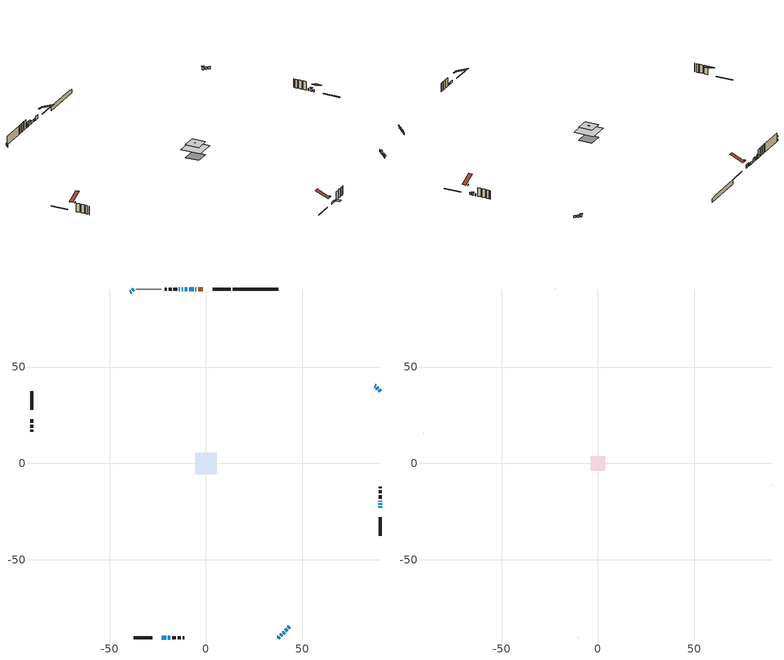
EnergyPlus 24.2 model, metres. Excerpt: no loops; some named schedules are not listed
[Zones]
conditioned space
 floor outside (Floor1 construction): -0.48,-0.48 -0.48,0.48 0.48,0.48 0.48,-0.48 z0.21
 floor outside (Floor2 construction): -0.61,-0.61 -0.61,0.61 0.61,0.61 0.61,-0.61 z0.21
 floor adiabatic (AdiabaticFloorConstruction): -5.55,-5.55 -5.55,5.55 5.55,5.55 5.55,-5.55 z2.65
 floor foundation (Slab1 construction): -3.83,-3.83 -3.83,3.83 3.83,3.83 3.83,-3.83 z-2.23
 wall outside (RimJoist1 construction): 12.86,90.44 3.37,90.44 / -37.46,-90.44 -27.98,-90.44 / -90.44,37.46 -90.44,27.98 / 90.44,-37.46 90.44,-27.98 z0.21:0.51
 wall outside (AdiabaticWallConstruction 1): -1.65,90.44 -4.05,90.44 z0.21:2.24
 wall outside (AdiabaticWallConstruction): 37.46,-90.44 38,-89.9 / -4.97,90.44 -5.47,90.44 / 90.44,-22.95 90.44,-22.19 / 38.65,-89.24 39.3,-88.59 / -37.46,90.44 -38.11,89.79 / -6.4,90.44 -8.68,90.44 / 90.44,37.46 89.79,38.11 / 89.13,38.76 88.59,39.3 / -22.95,-90.44 -20.67,-90.44 / 39.96,-87.94 40.5,-87.4 / 41.15,-86.74 42.02,-85.88 / 90.44,-19.73 90.44,-19.25 / 42.67,-85.22 43.25,-84.65 z0.21:1.43; 90.44,-21.26 90.44,-20.65 / -38.76,89.13 -39.2,88.7 / 87.94,39.96 87.5,40.39 z0.21:1.74; -19.74,-90.44 -18.47,-90.44 z0.21:0.67; -9.61,90.44 -11.14,90.44 z0.21:2.04; -12.06,90.44 -12.58,90.44 z0.21:0.72; -13.5,90.44 -14.01,90.44 z0.21:2.24
 wall outside (Wall1 construction): -14.94,90.44 -16.87,90.44 / -17.54,-90.44 -15.61,-90.44 / -90.44,22.95 -90.44,21.02 / 90.44,-18.32 90.44,-16.39 z0.21:5.09
 wall outside (Wall2 construction): -17.8,90.44 -19.39,90.44 / -14.68,-90.44 -13.09,-90.44 / -90.44,20.09 -90.44,18.5 / 90.44,-15.46 90.44,-13.87 z0.21:5.09
 wall outside (Wall3 construction): -20.32,90.44 -21.31,90.44 / -12.16,-90.44 -11.17,-90.44 / -90.44,17.57 -90.44,16.58 / 90.44,-12.94 90.44,-11.95 z0.21:5.09
 wall foundation (FoundationWall1 construction): 13.79,90.44,-2.23 13.79,90.44,0.21 35.09,90.44,0.21 35.09,90.44,-0.28 37.46,90.44,-0.28 37.46,90.44,-2.23
 wall adiabatic (Wall6 construction): -23.19,90.44 -36.53,90.44 z0.21:5.09
 window (WindowConstruction): 37.46,-90.44 38,-89.9 z0.21:1.43
 window (WindowConstruction 17): -4.97,90.44 -5.47,90.44 z0.21:1.43
 window (WindowConstruction 6): 90.44,-22.95 90.44,-22.19 z0.21:1.43
 window (WindowConstruction 7): 38.66,-89.24 39.3,-88.59 z0.21:1.43
 window (WindowConstruction 8): -37.46,90.44 -38.11,89.79 z0.21:1.43
 window (WindowConstruction 9): -6.4,90.44 -8.68,90.44 z0.21:1.43
 window (WindowConstruction 10): 90.44,37.46 89.79,38.11 z0.21:1.43
 window (WindowConstruction 11): 89.13,38.76 88.59,39.3 z0.21:1.43
 window (WindowConstruction 12): -22.95,-90.44 -20.67,-90.44 z0.21:1.43
 window (WindowConstruction 13): 39.96,-87.94 40.5,-87.4 z0.21:1.43
 window (WindowConstruction 14): 90.44,-21.26 90.44,-20.65 z0.21:1.73
 window (WindowConstruction 1): 41.15,-86.74 42.02,-85.88 z0.21:1.43
 window (WindowConstruction 18): 90.44,-19.72 90.44,-19.25 z0.21:1.43
 window (WindowConstruction 19): -19.74,-90.44 -18.47,-90.44 z0.21:0.67
 window (WindowConstruction 2): -38.76,89.13 -39.19,88.7 z0.21:1.73
 window (WindowConstruction 3): 87.94,39.96 87.51,40.39 z0.21:1.73
 window (WindowConstruction 4): -9.61,90.44 -11.13,90.44 z0.21:2.04
 window (WindowConstruction 5): -12.06,90.44 -12.57,90.44 z0.21:0.72
 window (WindowConstruction 15): 42.67,-85.22 43.25,-84.65 z0.21:1.43
 window (WindowConstruction 16): -13.5,90.44 -14.01,90.44 z0.21:2.24
 door (Door): -1.65,90.44 -4.05,90.44 z0.21:2.24
 ceiling adiabatic (AdiabaticFloorConstruction): 5.55,-5.55 5.55,5.55 -5.55,5.55 -5.55,-5.55 z2.65
attic - vented
 floor to conditioned space (Floor3 construction Reversed): -3.82,-3.82 -3.82,3.82 3.82,3.82 3.82,-3.82 z5.09
 floor to conditioned space (Floor4 construction Reversed): -0.43,-0.43 -0.43,0.43 0.43,0.43 0.43,-0.43 z5.09
 floor to conditioned space (Floor5 construction Reversed): -0.61,-0.61 -0.61,0.61 0.61,0.61 0.61,-0.61 z5.09
 wall outside (Wall4 construction): -22.24,90.44 -22.26,90.44 / -10.24,-90.44 -10.22,-90.44 / -90.44,15.65 -90.44,15.63 / 90.44,-11.02 90.44,-10.99 z0.21:5.09
 roof outside (Roof1 construction): 0.43,90.44,5.09 0.43,83,8.19 2.44,83,8.19 2.44,90.44,5.09; -25.03,-90.44,5.09 -25.03,-83,8.19 -27.05,-83,8.19 -27.05,-90.44,5.09; -90.44,25.03,5.09 -83,25.03,8.19 -83,27.05,8.19 -90.44,27.05,5.09; 90.44,-25.03,5.09 83,-25.03,8.19 83,-27.05,8.19 90.44,-27.05,5.09
 roof outside (Roof2 construction): -0.72,90.44,5.09 -0.72,89.6,5.37 -0.5,89.6,5.37 -0.5,90.44,5.09; -23.88,-90.44,5.09 -23.88,-89.6,5.37 -24.1,-89.6,5.37 -24.1,-90.44,5.09; -90.44,23.88,5.09 -89.6,23.88,5.37 -89.6,24.1,5.37 -90.44,24.1,5.09; 90.44,-23.88,5.09 89.6,-23.88,5.37 89.6,-24.1,5.37 90.44,-24.1,5.09
shading: 38.21,-89.69 37.25,-90.65 37.68,-91.08 38.64,-90.12 z1.73; 39.51,-88.38 38.44,-89.45 38.88,-89.88 39.94,-88.81 z1.73; 90.44,-20.35 90.44,-21.56 91.05,-21.56 91.05,-20.35 z2.03; 42.23,-85.67 40.94,-86.95 41.37,-87.38 42.66,-86.1 z1.73; -18.17,-90.44 -20.04,-90.44 -20.04,-93.49 -18.17,-93.49 z0.97; -39.41,88.49 -38.55,89.34 -38.98,89.77 -39.84,88.92 z2.03; 87.29,40.6 88.15,39.75 88.58,40.18 87.73,41.03 z2.03; -11.43,90.44 -9.31,90.44 -9.31,91.05 -11.43,91.05 z2.34; -12.87,90.44 -11.77,90.44 -11.77,91.05 -12.87,91.05 z1.02; -14.31,90.44 -13.2,90.44 -13.2,91.65 -14.31,91.65 z2.54
[Building]
Building 1: Terrain=Suburbs
[Site:Location]
Edmonton Intl AP_AB: Latitude {deg}=53.31; Longitude {deg}=-113.58; Time Zone {hr}=-7; Elevation {m}=723; Keep Site Location Information=Yes
[Site:GroundTemperature:Shallow]
-1.56185, -3.61833, -3.78302, -2.80711, 1.11059, 5.01004, 8.39065, 10.5322, 10.7141, 8.97234, 5.67794, 1.89811
[Site:WaterMainsTemperature]
Calculation Method=Schedule; Temperature Schedule=mains temperature schedule
[Material] Roughness=Rough; Thermal Absorptance=0.9
Name | Thickness {m} | Conductivity {W/m-K} | Density {kg/m3} | Specific Heat {J/kg-K} | Solar Absorptance | Visible Absorptance
asphalt or fiberglass shingles | 0.00635 | 0.162714 | 1121.4 | 1465.45 | 0.4 | 0.4
ceiling loosefill ins | 0.0846667 | 0.0480833 | 16.02 | 1046.75 | 0.7 | 0.7
ceiling stud and cavity | 0.1397 | 0.0783191 | 65.682 | 1177.47 | 0.7 | 0.7
ceiling stud and cavity 1 | 0.1397 | 0.0853088 | 65.682 | 1177.47 | 0.7 | 0.7
ceiling stud and cavity 2 | 0.1397 | 0.0819599 | 65.682 | 1177.47 | 0.7 | 0.7
concrete 4.0 in. | 0.1016 | 1.803125 | 2242.8 | 837.4 | 0.7 | 0.7
concrete 8.0 in. | 0.2032 | 1.803125 | 2242.8 | 837.4 | 0.7 | 0.7
door material | 0.04445 | 0.053851 | 512.64 | 1214.23 | 0.7 | 0.7
exterior vertical ins | 0.0448461 | 0.029427 | 32.04 | 1214.23 | 0.7 | 0.7
floor covering | 0.0127 | 0.0433444 | 54.468 | 1339.84 | 0.6 | 0.6
floor rigid ins; wall rigid ins | 0.051816 | 0.029427 | 32.04 | 1214.23 | 0.7 | 0.7
floor rigid ins 1; wall rigid ins 2 | 0.512978 | 0.029427 | 32.04 | 1214.23 | 0.7 | 0.7
floor stud and cavity | 0.1397 | 0.105055 | 92.3553 | 1139.71 | 0.7 | 0.7
floor stud and cavity 1 | 0.1397 | 0.104227 | 92.3553 | 1139.71 | 0.7 | 0.7
floor stud and cavity 2 | 0.1397 | 1.75129 | 37.0049 | 1207.88 | 0.7 | 0.7
furniture material conditioned space 1 | 0.1524 | 0.115458 | 640.8 | 1214.23 | 0.6 | 0.6
gypsum board | 0.0127 | 0.160291 | 801 | 837.4 | 0.6 | 0.6
gypsum board 1 | 0.0127 | 0.160291 | 801 | 837.4 | 0.7 | 0.7
osb sheathing 0.5 in. | 0.0127 | 0.115458 | 512.64 | 1214.23 | 0.7 | 0.7
osb sheathing 0.75 in. | 0.01905 | 0.115458 | 512.64 | 1214.23 | 0.7 | 0.7
osb sheathing 2.0 in. | 0.0508 | 0.115458 | 512.64 | 1214.23 | 0.7 | 0.7
rim joist stud and cavity | 0.0508 | 0.0293914 | 125.044 | 1163.47 | 0.6 | 0.6
wall rigid ins 1 | 0.051816 | 0.029427 | 32.04 | 1214.23 | 0.4 | 0.4
wall stud and cavity | 0.1397 | 0.254295 | 139.0536 | 1170.24 | 0.7 | 0.7
wall stud and cavity 1 | 0.1397 | 0.299398 | 139.0536 | 1170.24 | 0.7 | 0.7
wall stud and cavity 2 | 0.1397 | 0.199346 | 139.0536 | 1170.24 | 0.7 | 0.7
wall stud and cavity 3 | 0.0889 | 6.1454 | 50.32683 | 1063.81 | 0.6 | 0.6
wall stud and cavity 4 | 0.1397 | 0.221901 | 139.0536 | 1170.24 | 0.7 | 0.7
wall stud and cavity 5 | 0.0889 | 0.380278 | 52.3479 | 1209.89 | 0.7 | 0.7
wall stud and cavity 6 | 0.0889 | 0.391764 | 83.0341 | 1211.67 | 0.7 | 0.7
wood siding | 0.0254 | 0.102417 | 544.68 | 1172.36 | 0.4 | 0.4
wood siding 1 | 0.00254 | 0.102417 | 544.68 | 1172.36 | 0.4 | 0.4
wood siding 2; wood siding 3; wood siding 4 | 0.0254 | 0.102417 | 544.68 | 1172.36 | 0.7 | 0.7
[WindowMaterial:SimpleGlazingSystem]
Name | U-Factor {W/m2-K} | Solar Heat Gain Coefficient
WindowMaterial | 2.27461 | 0.52
WindowMaterial 1 | 2.061114 | 0.62
WindowMaterial 10 | 2.56816 | 0.47
WindowMaterial 11 | 2.345014 | 0.54
WindowMaterial 12 | 2.52898 | 0.42
WindowMaterial 13 | 2.46255 | 0.45
WindowMaterial 2 | 2.32003 | 0.51
WindowMaterial 3 | 1.98616 | 0.65
WindowMaterial 4 | 2.39101 | 0.51
WindowMaterial 5 | 2.17638 | 0.59
WindowMaterial 6 | 2.22634 | 0.54
WindowMaterial 7 | 2.302429 | 0.51
WindowMaterial 8 | 1.68977 | 0.58
WindowMaterial 9 | 2.1707 | 0.59
[Construction]
AdiabaticFloorConstruction: floor stud and cavity 2, floor rigid ins 1, osb sheathing 0.75 in., floor covering
AdiabaticWallConstruction: wood siding 3, wall rigid ins 2, wall stud and cavity 5, gypsum board
AdiabaticWallConstruction 1: wood siding 4, wall rigid ins 2, wall stud and cavity 5, gypsum board
Door: door material
Floor1 construction: floor stud and cavity, floor rigid ins, osb sheathing 0.75 in., floor covering
Floor2 construction: floor stud and cavity 1, floor rigid ins, osb sheathing 0.75 in., floor covering
Floor3 construction Reversed: gypsum board, ceiling stud and cavity, ceiling loosefill ins
Floor4 construction Reversed: gypsum board, ceiling stud and cavity 1, ceiling loosefill ins
Floor5 construction Reversed: gypsum board, ceiling stud and cavity 2, ceiling loosefill ins
FoundationWall1 construction: concrete 8.0 in., gypsum board 1
furniture construction conditioned space 1: furniture material conditioned space 1
PartitionWallConstruction: gypsum board, wall stud and cavity 6, gypsum board
RimJoist1 construction: wood siding 2, osb sheathing 2.0 in., rim joist stud and cavity
Roof1 construction; Roof2 construction: asphalt or fiberglass shingles
Slab1 construction: concrete 4.0 in.
Wall1 construction: wood siding, wall rigid ins, osb sheathing 0.5 in., wall stud and cavity, gypsum board
Wall2 construction: wood siding, wall rigid ins, osb sheathing 0.5 in., wall stud and cavity 1, gypsum board
Wall3 construction: wood siding, wall rigid ins, osb sheathing 0.5 in., wall stud and cavity 2, gypsum board
Wall4 construction: wood siding 1, wall stud and cavity 3
Wall6 construction: wall rigid ins 1, osb sheathing 0.5 in., wall stud and cavity 4, gypsum board
WindowConstruction: WindowMaterial
WindowConstruction 1: WindowMaterial 1
WindowConstruction 10; WindowConstruction 8: WindowMaterial 7
WindowConstruction 11; WindowConstruction 13; WindowConstruction 2; WindowConstruction 3: WindowMaterial 2
WindowConstruction 12: WindowMaterial 8
WindowConstruction 14; WindowConstruction 6: WindowMaterial 5
WindowConstruction 15: WindowMaterial 9
WindowConstruction 16: WindowMaterial 10
WindowConstruction 17: WindowMaterial 11
WindowConstruction 18: WindowMaterial 12
WindowConstruction 19: WindowMaterial 13
WindowConstruction 4; WindowConstruction 9: WindowMaterial 3
WindowConstruction 5: WindowMaterial 4
WindowConstruction 7: WindowMaterial 6
[Zone] Multiplier=1; Part of Total Floor Area=Yes
Name | Volume {m3}
attic - vented | 27.6547
conditioned space | 483.8
[Space]
Name | Zone | Volume {m3}
attic - vented 1 | attic - vented | 27.6547
conditioned space 1 | conditioned space | 483.8
[ZoneInfiltration:EffectiveLeakageArea]
infil attic - vented 1: Zone or Space=attic - vented 1; Schedule=Always On Discrete; Effective Air Leakage Area {cm2}=2110.26; Stack Coefficient=0.000554627; Wind Coefficient=1.59118e-05
[ZoneMixing]
whole house fan mix: Zone or Space=attic - vented; Schedule=Always On Continuous; Design Flow Rate Calculation Method=Flow/Zone; Design Flow Rate {m3/s}=0; Source Zone or Space=conditioned space
[SurfaceProperty:ExposedFoundationPerimeter]
Slab1: Exposed Perimeter Calculation Method=TotalExposedPerimeter; Total Exposed Perimeter {m}=23.674
[InternalMass] Zone or ZoneList=conditioned space; Space or SpaceList=conditioned space 1
Name | Construction | Surface Area {m2}
furniture mass conditioned space 1 | furniture construction conditioned space 1 | 73.58
partition wall mass | PartitionWallConstruction | 183.95
[Lights]
interior lighting: Zone or ZoneList or Space or SpaceList=conditioned space 1; Schedule=interior lighting schedule; Design Level Calculation Method=LightingLevel; Lighting Level {W}=343.2; Return Air Fraction=0; Fraction Radiant=0.6; Fraction Visible=0.2; Fraction Replaceable=1
[People]
occupants: Zone or ZoneList or Space or SpaceList=conditioned space 1; Number of People Schedule=occupants schedule; Number of People Calculation Method=People; Number of People=3; Fraction Radiant=0.314171; Sensible Heat Fraction=0.56303; Activity Level Schedule=occupants activity schedule; Carbon Dioxide Generation Rate {m3/s-W}=0; Enable ASHRAE 55 Comfort Warnings=No; Mean Radiant Temperature Calculation Type=EnclosureAveraged
[ElectricEquipment] Zone or ZoneList or Space or SpaceList=conditioned space 1; Design Level Calculation Method=EquipmentLevel
Name | Schedule | Design Level {W} | Fraction Latent | Fraction Radiant | Fraction Lost
clothes dryer | clothes dryer schedule | 140.772 | 0.015 | 0.081 | 0.85
clothes washer | clothes washer schedule | 32.1985 | 0.03 | 0.162 | 0.7
cooking range | cooking range schedule | 208.969 | 0.08 | 0.432 | 0.2
dishwasher | dishwasher schedule | 66.8632 | 0.3 | 0.18 | 0.4
fridge | fridge schedule | 72.9452 | 0 | 0.6 | 0
mech vent bath fan 0 | mech vent bath fan 0 schedule | 25.1 | 0 | 0 | 1
mech vent bath fan 1 | mech vent bath fan 1 schedule | 25.1 | 0 | 0 | 1
mech vent bath fan 2 | mech vent bath fan 2 schedule | 25.1 | 0 | 0 | 1
mech vent house fan | mech vent house fan schedule | 0 | 0 | 0 | 1
mech vent house fan cfis | mech vent house fan cfis schedule | 0 | 0 | 0 | 0
mech vent range fan 0 | mech vent range fan 0 schedule | 57 | 0 | 0 | 1
misc plug loads | misc plug loads schedule | 494.7 | 0.045 | 0.513 | 0.1
whole house fan | Always On Discrete | 0 | 0 | 0 | 1
[OtherEquipment] Zone or ZoneList or Space or SpaceList=conditioned space 1; Design Level Calculation Method=EquipmentLevel
Name | Fuel Type | Schedule | Design Level {W} | Fraction Latent | Fraction Radiant | Fraction Lost
clothes dryer 1 | Electricity | clothes dryer schedule | 0 | 0.015 | 0.081 | 0.85
cooking range 1 | Electricity | cooking range schedule | 0 | 0.08 | 0.432 | 0.2
general water use latent | None | general water use schedule | 59.3978 | 1 | 0 | 0
general water use sensible | None | general water use schedule | -58.539 | 0 | 0.6 | 0
mech vent house fan latent load | None | Always On Discrete | 0 | 1 | 0 | 0
mech vent house fan sensible load | None | Always On Discrete | 0 | 0 | 0 | 0
water heater energy adjustment1 | NaturalGas | Always On Discrete | 0.01 | 0 | 0 | 1
[ZoneInfiltration:DesignFlowRate] Zone or ZoneList or Space or SpaceList=conditioned space 1; Schedule=Always On Discrete; Design Flow Rate Calculation Method=Flow/Zone; Design Flow Rate {m3/s}=0
infil flow; natural vent flow; whole house fan flow
[Foundation:Kiva]
Foundation Kiva 1: Initial Indoor Air Temperature {C}=18; Wall Height Above Grade {m}=0.209977; Wall Depth Below Slab {m}=0.2032; Custom Block Material Name 1=exterior vertical ins; Custom Block Depth 1 {m}=2.43998; Custom Block X Position 1 {m}=0.2159; Custom Block Z Position 1 {m}=0
[Foundation:Kiva:Settings]
Soil Conductivity {W/m-K}=0.849921; Soil Density {kg/m3}=1842.3; Soil Specific Heat {J/kg-K}=418.7; Ground Solar Absorptivity=0.9; Ground Thermal Absorptivity=0.9; Ground Surface Roughness {m}=0.03; Far-Field Width {m}=40; Deep-Ground Boundary Condition=ZeroFlux; Deep-Ground Depth {m}=40; Minimum Cell Dimension {m}=0.2; Maximum Cell Growth Coefficient=3; Simulation Timestep=Timestep
[Exterior:Lights]
exterior lighting: Schedule=exterior lighting schedule; Design Level {W}=75.6
[Schedule:Constant]
Name | Hourly Value
Always On Continuous; mech vent house fan schedule; mech vent house fan cfis schedule; Always On Discrete | 1
occupants activity schedule | 117.228
fridge schedule | 0
[Schedule:Week:Daily]
interior lighting schedule Week Rule - Jan1-Jan27: interior lighting schedule day, interior lighting schedule day, interior lighting schedule day, interior lighting schedule day, interior lighting schedule day, interior lighting schedule day, interior lighting schedule day, interior lighting schedule default day, interior lighting schedule default day, interior lighting schedule default day, interior lighting schedule default day, interior lighting schedule default day
interior lighting schedule Week Rule - Jan28-Feb3: interior lighting schedule day, interior lighting schedule day, interior lighting schedule day, interior lighting schedule day, interior lighting schedule day 1, interior lighting schedule day 1, interior lighting schedule day 1, interior lighting schedule default day, interior lighting schedule default day, interior lighting schedule default day, interior lighting schedule default day, interior lighting schedule default day
interior lighting schedule Week Rule - Feb4-Feb24: interior lighting schedule day 1, interior lighting schedule day 1, interior lighting schedule day 1, interior lighting schedule day 1, interior lighting schedule day 1, interior lighting schedule day 1, interior lighting schedule day 1, interior lighting schedule default day, interior lighting schedule default day, interior lighting schedule default day, interior lighting schedule default day, interior lighting schedule default day
interior lighting schedule Week Rule - Feb25-Mar3: interior lighting schedule day 1, interior lighting schedule day 1, interior lighting schedule day 1, interior lighting schedule day 1, interior lighting schedule day 2, interior lighting schedule day 2, interior lighting schedule day 2, interior lighting schedule default day, interior lighting schedule default day, interior lighting schedule default day, interior lighting schedule default day, interior lighting schedule default day
interior lighting schedule Week Rule - Mar4-Mar31: interior lighting schedule day 2, interior lighting schedule day 2, interior lighting schedule day 2, interior lighting schedule day 2, interior lighting schedule day 2, interior lighting schedule day 2, interior lighting schedule day 2, interior lighting schedule default day, interior lighting schedule default day, interior lighting schedule default day, interior lighting schedule default day, interior lighting schedule default day
interior lighting schedule Week Rule - Apr1-Apr28: interior lighting schedule day 3, interior lighting schedule day 3, interior lighting schedule day 3, interior lighting schedule day 3, interior lighting schedule day 3, interior lighting schedule day 3, interior lighting schedule day 3, interior lighting schedule default day, interior lighting schedule default day, interior lighting schedule default day, interior lighting schedule default day, interior lighting schedule default day
interior lighting schedule Week Rule - Apr29-May5: interior lighting schedule day 3, interior lighting schedule day 3, interior lighting schedule day 4, interior lighting schedule day 4, interior lighting schedule day 4, interior lighting schedule day 4, interior lighting schedule day 4, interior lighting schedule default day, interior lighting schedule default day, interior lighting schedule default day, interior lighting schedule default day, interior lighting schedule default day
interior lighting schedule Week Rule - May6-May26: interior lighting schedule day 4, interior lighting schedule day 4, interior lighting schedule day 4, interior lighting schedule day 4, interior lighting schedule day 4, interior lighting schedule day 4, interior lighting schedule day 4, interior lighting schedule default day, interior lighting schedule default day, interior lighting schedule default day, interior lighting schedule default day, interior lighting schedule default day
interior lighting schedule Week Rule - May27-Jun2: interior lighting schedule day 4, interior lighting schedule day 4, interior lighting schedule day 4, interior lighting schedule day 4, interior lighting schedule day 4, interior lighting schedule day 5, interior lighting schedule day 5, interior lighting schedule default day, interior lighting schedule default day, interior lighting schedule default day, interior lighting schedule default day, interior lighting schedule default day
interior lighting schedule Week Rule - Jun3-Jun30: interior lighting schedule day 5, interior lighting schedule day 5, interior lighting schedule day 5, interior lighting schedule day 5, interior lighting schedule day 5, interior lighting schedule day 5, interior lighting schedule day 5, interior lighting schedule default day, interior lighting schedule default day, interior lighting schedule default day, interior lighting schedule default day, interior lighting schedule default day
interior lighting schedule Week Rule - Jul1-Jul28: interior lighting schedule day 6, interior lighting schedule day 6, interior lighting schedule day 6, interior lighting schedule day 6, interior lighting schedule day 6, interior lighting schedule day 6, interior lighting schedule day 6, interior lighting schedule default day, interior lighting schedule default day, interior lighting schedule default day, interior lighting schedule default day, interior lighting schedule default day
interior lighting schedule Week Rule - Jul29-Aug4: interior lighting schedule day 6, interior lighting schedule day 6, interior lighting schedule day 6, interior lighting schedule day 7, interior lighting schedule day 7, interior lighting schedule day 7, interior lighting schedule day 7, interior lighting schedule default day, interior lighting schedule default day, interior lighting schedule default day, interior lighting schedule default day, interior lighting schedule default day
interior lighting schedule Week Rule - Aug5-Aug25: interior lighting schedule day 7, interior lighting schedule day 7, interior lighting schedule day 7, interior lighting schedule day 7, interior lighting schedule day 7, interior lighting schedule day 7, interior lighting schedule day 7, interior lighting schedule default day, interior lighting schedule default day, interior lighting schedule default day, interior lighting schedule default day, interior lighting schedule default day
interior lighting schedule Week Rule - Aug26-Sep1: interior lighting schedule day 7, interior lighting schedule day 7, interior lighting schedule day 7, interior lighting schedule day 7, interior lighting schedule day 7, interior lighting schedule day 7, interior lighting schedule day 8, interior lighting schedule default day, interior lighting schedule default day, interior lighting schedule default day, interior lighting schedule default day, interior lighting schedule default day
interior lighting schedule Week Rule - Sep2-Sep29: interior lighting schedule day 8, interior lighting schedule day 8, interior lighting schedule day 8, interior lighting schedule day 8, interior lighting schedule day 8, interior lighting schedule day 8, interior lighting schedule day 8, interior lighting schedule default day, interior lighting schedule default day, interior lighting schedule default day, interior lighting schedule default day, interior lighting schedule default day
interior lighting schedule Week Rule - Sep30-Oct6: interior lighting schedule day 8, interior lighting schedule day 9, interior lighting schedule day 9, interior lighting schedule day 9, interior lighting schedule day 9, interior lighting schedule day 9, interior lighting schedule day 9, interior lighting schedule default day, interior lighting schedule default day, interior lighting schedule default day, interior lighting schedule default day, interior lighting schedule default day
interior lighting schedule Week Rule - Oct7-Oct27: interior lighting schedule day 9, interior lighting schedule day 9, interior lighting schedule day 9, interior lighting schedule day 9, interior lighting schedule day 9, interior lighting schedule day 9, interior lighting schedule day 9, interior lighting schedule default day, interior lighting schedule default day, interior lighting schedule default day, interior lighting schedule default day, interior lighting schedule default day
interior lighting schedule Week Rule - Oct28-Nov3: interior lighting schedule day 9, interior lighting schedule day 9, interior lighting schedule day 9, interior lighting schedule day 9, interior lighting schedule day 10, interior lighting schedule day 10, interior lighting schedule day 10, interior lighting schedule default day, interior lighting schedule default day, interior lighting schedule default day, interior lighting schedule default day, interior lighting schedule default day
interior lighting schedule Week Rule - Nov4-Nov24: interior lighting schedule day 10, interior lighting schedule day 10, interior lighting schedule day 10, interior lighting schedule day 10, interior lighting schedule day 10, interior lighting schedule day 10, interior lighting schedule day 10, interior lighting schedule default day, interior lighting schedule default day, interior lighting schedule default day, interior lighting schedule default day, interior lighting schedule default day
interior lighting schedule Week Rule - Nov25-Dec1: interior lighting schedule day 10, interior lighting schedule day 10, interior lighting schedule day 10, interior lighting schedule day 10, interior lighting schedule day 10, interior lighting schedule day 10, interior lighting schedule day 11, interior lighting schedule default day, interior lighting schedule default day, interior lighting schedule default day, interior lighting schedule default day, interior lighting schedule default day
interior lighting schedule Week Rule - Dec2-Dec31: interior lighting schedule day 11, interior lighting schedule day 11, interior lighting schedule day 11, interior lighting schedule day 11, interior lighting schedule day 11, interior lighting schedule day 11, interior lighting schedule day 11, interior lighting schedule default day, interior lighting schedule default day, interior lighting schedule default day, interior lighting schedule default day, interior lighting schedule default day
occupants schedule Week Rule - Jan1-Dec31: occupants schedule day, occupants schedule day, occupants schedule day, occupants schedule day, occupants schedule day, occupants schedule day, occupants schedule day, occupants schedule default day, occupants schedule default day, occupants schedule default day, occupants schedule default day, occupants schedule default day
clothes dryer schedule Week Rule - Jan1-Dec31: clothes dryer schedule day, clothes dryer schedule day, clothes dryer schedule day, clothes dryer schedule day, clothes dryer schedule day, clothes dryer schedule day, clothes dryer schedule day, clothes dryer schedule default day, clothes dryer schedule default day, clothes dryer schedule default day, clothes dryer schedule default day, clothes dryer schedule default day
clothes washer schedule Week Rule - Jan1-Dec31: clothes washer schedule day, clothes washer schedule day, clothes washer schedule day, clothes washer schedule day, clothes washer schedule day, clothes washer schedule day, clothes washer schedule day, clothes washer schedule default day, clothes washer schedule default day, clothes washer schedule default day, clothes washer schedule default day, clothes washer schedule default day
cooking range schedule Week Rule - Jan1-Dec31: cooking range schedule day, cooking range schedule day, cooking range schedule day, cooking range schedule day, cooking range schedule day, cooking range schedule day, cooking range schedule day, cooking range schedule default day, cooking range schedule default day, cooking range schedule default day, cooking range schedule default day, cooking range schedule default day
dishwasher schedule Week Rule - Jan1-Dec31: dishwasher schedule day, dishwasher schedule day, dishwasher schedule day, dishwasher schedule day, dishwasher schedule day, dishwasher schedule day, dishwasher schedule day, dishwasher schedule default day, dishwasher schedule default day, dishwasher schedule default day, dishwasher schedule default day, dishwasher schedule default day
mech vent bath fan 0 schedule Week Rule - Jan1-Dec31: mech vent bath fan 0 schedule day, mech vent bath fan 0 schedule day, mech vent bath fan 0 schedule day, mech vent bath fan 0 schedule day, mech vent bath fan 0 schedule day, mech vent bath fan 0 schedule day, mech vent bath fan 0 schedule day, mech vent bath fan 0 schedule default day, mech vent bath fan 0 schedule default day, mech vent bath fan 0 schedule default day, mech vent bath fan 0 schedule default day, mech vent bath fan 0 schedule default day
mech vent bath fan 1 schedule Week Rule - Jan1-Dec31: mech vent bath fan 1 schedule day, mech vent bath fan 1 schedule day, mech vent bath fan 1 schedule day, mech vent bath fan 1 schedule day, mech vent bath fan 1 schedule day, mech vent bath fan 1 schedule day, mech vent bath fan 1 schedule day, mech vent bath fan 1 schedule default day, mech vent bath fan 1 schedule default day, mech vent bath fan 1 schedule default day, mech vent bath fan 1 schedule default day, mech vent bath fan 1 schedule default day
mech vent bath fan 2 schedule Week Rule - Jan1-Dec31: mech vent bath fan 2 schedule day, mech vent bath fan 2 schedule day, mech vent bath fan 2 schedule day, mech vent bath fan 2 schedule day, mech vent bath fan 2 schedule day, mech vent bath fan 2 schedule day, mech vent bath fan 2 schedule day, mech vent bath fan 2 schedule default day, mech vent bath fan 2 schedule default day, mech vent bath fan 2 schedule default day, mech vent bath fan 2 schedule default day, mech vent bath fan 2 schedule default day
mech vent range fan 0 schedule Week Rule - Jan1-Dec31: mech vent range fan 0 schedule day, mech vent range fan 0 schedule day, mech vent range fan 0 schedule day, mech vent range fan 0 schedule day, mech vent range fan 0 schedule day, mech vent range fan 0 schedule day, mech vent range fan 0 schedule day, mech vent range fan 0 schedule default day, mech vent range fan 0 schedule default day, mech vent range fan 0 schedule default day, mech vent range fan 0 schedule default day, mech vent range fan 0 schedule default day
misc plug loads schedule Week Rule - Jan1-Dec31: misc plug loads schedule day, misc plug loads schedule day, misc plug loads schedule day, misc plug loads schedule day, misc plug loads schedule day, misc plug loads schedule day, misc plug loads schedule day, misc plug loads schedule default day, misc plug loads schedule default day, misc plug loads schedule default day, misc plug loads schedule default day, misc plug loads schedule default day
general water use schedule Week Rule - Jan1-Dec31: general water use schedule day, general water use schedule day, general water use schedule day, general water use schedule day, general water use schedule day, general water use schedule day, general water use schedule day, general water use schedule default day, general water use schedule default day, general water use schedule default day, general water use schedule default day, general water use schedule default day
exterior lighting schedule Week Rule - Jan1-Jan27: exterior lighting schedule day, exterior lighting schedule day, exterior lighting schedule day, exterior lighting schedule day, exterior lighting schedule day, exterior lighting schedule day, exterior lighting schedule day, exterior lighting schedule default day, exterior lighting schedule default day, exterior lighting schedule default day, exterior lighting schedule default day, exterior lighting schedule default day
exterior lighting schedule Week Rule - Jan28-Feb3: exterior lighting schedule day, exterior lighting schedule day, exterior lighting schedule day, exterior lighting schedule day, exterior lighting schedule day 1, exterior lighting schedule day 1, exterior lighting schedule day 1, exterior lighting schedule default day, exterior lighting schedule default day, exterior lighting schedule default day, exterior lighting schedule default day, exterior lighting schedule default day
exterior lighting schedule Week Rule - Feb4-Feb24: exterior lighting schedule day 1, exterior lighting schedule day 1, exterior lighting schedule day 1, exterior lighting schedule day 1, exterior lighting schedule day 1, exterior lighting schedule day 1, exterior lighting schedule day 1, exterior lighting schedule default day, exterior lighting schedule default day, exterior lighting schedule default day, exterior lighting schedule default day, exterior lighting schedule default day
exterior lighting schedule Week Rule - Feb25-Mar3: exterior lighting schedule day 1, exterior lighting schedule day 1, exterior lighting schedule day 1, exterior lighting schedule day 1, exterior lighting schedule day 2, exterior lighting schedule day 2, exterior lighting schedule day 2, exterior lighting schedule default day, exterior lighting schedule default day, exterior lighting schedule default day, exterior lighting schedule default day, exterior lighting schedule default day
[Schedule:Year]
interior lighting schedule: interior lighting schedule Week Rule - Jan1-Jan27, 1, 1, 1, 27, interior lighting schedule Week Rule - Jan28-Feb3, 1, 28, 2, 3, interior lighting schedule Week Rule - Feb4-Feb24, 2, 4, 2, 24, interior lighting schedule Week Rule - Feb25-Mar3, 2, 25, 3, 3, interior lighting schedule Week Rule - Mar4-Mar31, 3, 4, 3, 31, interior lighting schedule Week Rule - Apr1-Apr28, 4, 1, 4, 28, interior lighting schedule Week Rule - Apr29-May5, 4, 29, 5, 5, interior lighting schedule Week Rule - May6-May26, 5, 6, 5, 26, interior lighting schedule Week Rule - May27-Jun2, 5, 27, 6, 2, interior lighting schedule Week Rule - Jun3-Jun30, 6, 3, 6, 30, interior lighting schedule Week Rule - Jul1-Jul28, 7, 1, 7, 28, interior lighting schedule Week Rule - Jul29-Aug4, 7, 29, 8, 4, interior lighting schedule Week Rule - Aug5-Aug25, 8, 5, 8, 25, interior lighting schedule Week Rule - Aug26-Sep1, 8, 26, 9, 1, interior lighting schedule Week Rule - Sep2-Sep29, 9, 2, 9, 29, interior lighting schedule Week Rule - Sep30-Oct6, 9, 30, 10, 6, interior lighting schedule Week Rule - Oct7-Oct27, 10, 7, 10, 27, interior lighting schedule Week Rule - Oct28-Nov3, 10, 28, 11, 3, interior lighting schedule Week Rule - Nov4-Nov24, 11, 4, 11, 24, interior lighting schedule Week Rule - Nov25-Dec1, 11, 25, 12, 1, interior lighting schedule Week Rule - Dec2-Dec31, 12, 2, 12, 31
occupants schedule: occupants schedule Week Rule - Jan1-Dec31, 1, 1, 12, 31
clothes dryer schedule: clothes dryer schedule Week Rule - Jan1-Dec31, 1, 1, 12, 31
clothes washer schedule: clothes washer schedule Week Rule - Jan1-Dec31, 1, 1, 12, 31
cooking range schedule: cooking range schedule Week Rule - Jan1-Dec31, 1, 1, 12, 31
dishwasher schedule: dishwasher schedule Week Rule - Jan1-Dec31, 1, 1, 12, 31
mech vent bath fan 0 schedule: mech vent bath fan 0 schedule Week Rule - Jan1-Dec31, 1, 1, 12, 31
mech vent bath fan 1 schedule: mech vent bath fan 1 schedule Week Rule - Jan1-Dec31, 1, 1, 12, 31
mech vent bath fan 2 schedule: mech vent bath fan 2 schedule Week Rule - Jan1-Dec31, 1, 1, 12, 31
mech vent range fan 0 schedule: mech vent range fan 0 schedule Week Rule - Jan1-Dec31, 1, 1, 12, 31
misc plug loads schedule: misc plug loads schedule Week Rule - Jan1-Dec31, 1, 1, 12, 31
general water use schedule: general water use schedule Week Rule - Jan1-Dec31, 1, 1, 12, 31
exterior lighting schedule: exterior lighting schedule Week Rule - Jan1-Jan27, 1, 1, 1, 27, exterior lighting schedule Week Rule - Jan28-Feb3, 1, 28, 2, 3, exterior lighting schedule Week Rule - Feb4-Feb24, 2, 4, 2, 24, exterior lighting schedule Week Rule - Feb25-Mar3, 2, 25, 3, 3, exterior lighting schedule Week Rule - Mar4-Mar31, 3, 4, 3, 31, exterior lighting schedule Week Rule - Apr1-Apr28, 4, 1, 4, 28, exterior lighting schedule Week Rule - Apr29-May5, 4, 29, 5, 5, exterior lighting schedule Week Rule - May6-May26, 5, 6, 5, 26, exterior lighting schedule Week Rule - May27-Jun2, 5, 27, 6, 2, exterior lighting schedule Week Rule - Jun3-Jun30, 6, 3, 6, 30, exterior lighting schedule Week Rule - Jul1-Jul28, 7, 1, 7, 28, exterior lighting schedule Week Rule - Jul29-Aug4, 7, 29, 8, 4, exterior lighting schedule Week Rule - Aug5-Aug25, 8, 5, 8, 25, exterior lighting schedule Week Rule - Aug26-Sep1, 8, 26, 9, 1, exterior lighting schedule Week Rule - Sep2-Sep29, 9, 2, 9, 29, exterior lighting schedule Week Rule - Sep30-Oct6, 9, 30, 10, 6, exterior lighting schedule Week Rule - Oct7-Oct27, 10, 7, 10, 27, exterior lighting schedule Week Rule - Oct28-Nov3, 10, 28, 11, 3, exterior lighting schedule Week Rule - Nov4-Nov24, 11, 4, 11, 24, exterior lighting schedule Week Rule - Nov25-Dec1, 11, 25, 12, 1, exterior lighting schedule Week Rule - Dec2-Dec31, 12, 2, 12, 31
[Schedule:Compact]
mains temperature schedule: Through: 01/01, For: AllDays, Until: 24:00, 3.97167, Through: 01/02, For: AllDays, Until: 24:00, 3.90778, Through: 01/03, For: AllDays, Until: 24:00, 3.84556, Through: 01/04, For: AllDays, Until: 24:00, 3.78389, Through: 01/05, For: AllDays, Until: 24:00, 3.72278, Through: 01/06, For: AllDays, Until: 24:00, 3.66278, Through: 01/07, For: AllDays, Until: 24:00, 3.60389, Through: 01/08, For: AllDays, Until: 24:00, 3.54556, Through: 01/09, For: AllDays, Until: 24:00, 3.48833, Through: 01/10, For: AllDays, Until: 24:00, 3.43167, Through: 01/11, For: AllDays, Until: 24:00, 3.37611, Through: 01/12, For: AllDays, Until: 24:00, 3.32167, Through: 01/13, For: AllDays, Until: 24:00, 3.26833, Through: 01/14, For: AllDays, Until: 24:00, 3.21556, Through: 01/15, For: AllDays, Until: 24:00, 3.16444, Through: 01/16, For: AllDays, Until: 24:00, 3.11389, Through: 01/17, For: AllDays, Until: 24:00, 3.06444, Through: 01/18, For: AllDays, Until: 24:00, 3.01611, Through: 01/19, For: AllDays, Until: 24:00, 2.96889, Through: 01/20, For: AllDays, Until: 24:00, 2.92278, Through: 01/21, For: AllDays, Until: 24:00, 2.87722, Through: 01/22, For: AllDays, Until: 24:00, 2.83333, Through: 01/23, For: AllDays, Until: 24:00, 2.79056, Through: 01/24, For: AllDays, Until: 24:00, 2.74889, Through: 01/25, For: AllDays, Until: 24:00, 2.70833, Through: 01/26, For: AllDays, Until: 24:00, 2.66889, Through: 01/27, For: AllDays, Until: 24:00, 2.63056, Through: 01/28, For: AllDays, Until: 24:00, 2.59333, Through: 01/29, For: AllDays, Until: 24:00, 2.55778, Through: 01/30, For: AllDays, Until: 24:00, 2.52278, Through: 01/31, For: AllDays, Until: 24:00, 2.48944, Through: 02/01, For: AllDays, Until: 24:00, 2.45722, Through: 02/02, For: AllDays, Until: 24:00, 2.42611, Through: 02/03, For: AllDays, Until: 24:00, 2.39667, Through: 02/04, For: AllDays, Until: 24:00, 2.36833, Through: 02/05, For: AllDays, Until: 24:00, 2.34111, Through: 02/06, For: AllDays, Until: 24:00, 2.315, Through: 02/07, For: AllDays, Until: 24:00, 2.29056, Through: 02/08, For: AllDays, Until: 24:00, 2.26722, Through: 02/09, For: AllDays, Until: 24:00, 2.245, Through: 02/10, For: AllDays, Until: 24:00, 2.22444, Through: 02/11, For: AllDays, Until: 24:00, 2.20444, Through: 02/12, For: AllDays, Until: 24:00, 2.18667, Through: 02/13, For: AllDays, Until: 24:00, 2.17, Through: 02/14, For: AllDays, Until: 24:00, 2.15444, Through: 02/15, For: AllDays, Until: 24:00, 2.14, Through: 02/16, For: AllDays, Until: 24:00, 2.12722, Through: 02/17, For: AllDays, Until: 24:00, 2.11556, Through: 02/18, For: AllDays, Until: 24:00, 2.10556, Through: 02/19, For: AllDays, Until: 24:00, 2.09667, Through: 02/20, For: AllDays, Until: 24:00, 2.08889, Through: 02/21, For: AllDays, Until: 24:00, 2.08278, Through: 02/22, For: AllDays, Until: 24:00, 2.07833, Through: 02/23, For: AllDays, Until: 24:00, 2.07444, Through: 02/24, For: AllDays, Until: 24:00, 2.07278, Through: 02/25, For: AllDays, Until: 24:00, 2.07167, Through: 02/26, For: AllDays, Until: 24:00, 2.07222, Through: 02/27, For: AllDays, Until: 24:00, 2.07444, Through: 02/28, For: AllDays, Until: 24:00, 2.07778, Through: 03/01, For: AllDays, Until: 24:00, 2.08222, Through: 03/02, For: AllDays, Until: 24:00, 2.08833, Through: 03/03, For: AllDays, Until: 24:00, 2.09556, Through: 03/04, For: AllDays, Until: 24:00, 2.10444, Through: 03/05, For: AllDays, Until: 24:00, 2.11444, Through: 03/06, For: AllDays, Until: 24:00, 2.12556, Through: 03/07, For: AllDays, Until: 24:00, 2.13833, Through: 03/08, For: AllDays, Until: 24:00, 2.15278, Through: 03/09, For: AllDays, Until: 24:00, 2.16778, Through: 03/10, For: AllDays, Until: 24:00, 2.18444, Through: 03/11, For: AllDays, Until: 24:00, 2.20278, Through: 03/12, For: AllDays, Until: 24:00, 2.22167, Through: 03/13, For: AllDays, Until: 24:00, 2.24278, Through: 03/14, For: AllDays, Until: 24:00, 2.26444, Through: 03/15, For: AllDays, Until: 24:00, 2.28778, Through: 03/16, For: AllDays, Until: 24:00, 2.31222, Through: 03/17, For: AllDays, Until: 24:00, 2.33778, Through: 03/18, For: AllDays, Until: 24:00, 2.365, Through: 03/19, For: AllDays, Until: 24:00, 2.39333, Through: 03/20, For: AllDays, Until: 24:00, 2.42278, Through: 03/21, For: AllDays, Until: 24:00, 2.45389, Through: 03/22, For: AllDays, Until: 24:00, 2.48611, Through: 03/23, For: AllDays, Until: 24:00, 2.51889, Through: 03/24, For: AllDays, Until: 24:00, 2.55389, Through: 03/25, For: AllDays, Until: 24:00, 2.58944, Through: 03/26, For: AllDays, Until: 24:00, 2.62611, Through: 03/27, For: AllDays, Until: 24:00, 2.66444, Through: 03/28, For: AllDays, Until: 24:00, 2.70389, Through: 03/29, For: AllDays, Until: 24:00, 2.74389, Through: 03/30, For: AllDays, Until: 24:00, 2.78556, Through: 03/31, For: AllDays, Until: 24:00, 2.82833, Through: 04/01, For: AllDays, Until: 24:00, 2.87222, Through: 04/02, For: AllDays, Until: 24:00, 2.91722, Through: 04/03, For: AllDays, Until: 24:00, 2.96333, Through: 04/04, For: AllDays, Until: 24:00, 3.01056, Through: 04/05, For: AllDays, Until: 24:00, 3.05889, Through: 04/06, For: AllDays, Until: 24:00, 3.10833, Through: 04/07, For: AllDays, Until: 24:00, 3.15833, Through: 04/08, For: AllDays, Until: 24:00, 3.21, Through: 04/09, For: AllDays, Until: 24:00, 3.26222, Through: 04/10, For: AllDays, Until: 24:00, 3.31556, Through: 04/11, For: AllDays, Until: 24:00, 3.37, Through: 04/12, For: AllDays, Until: 24:00, 3.42556, Through: 04/13, For: AllDays, Until: 24:00, 3.48167, Through: 04/14, For: AllDays, Until: 24:00, 3.53889, Through: 04/15, For: AllDays, Until: 24:00, 3.59722, Through: 04/16, For: AllDays, Until: 24:00, 3.65611, Through: 04/17, For: AllDays, Until: 24:00, 3.71611, Through: 04/18, For: AllDays, Until: 24:00, 3.77667, Through: 04/19, For: AllDays, Until: 24:00, 3.83833, Through: 04/20, For: AllDays, Until: 24:00, 3.90111, Through: 04/21, For: AllDays, Until: 24:00, 3.96444, Through: 04/22, For: AllDays, Until: 24:00, 4.02833, Through: 04/23, For: AllDays, Until: 24:00, 4.09333, Through: 04/24, For: AllDays, Until: 24:00, 4.15889, Through: 04/25, For: AllDays, Until: 24:00, 4.225, Through: 04/26, For: AllDays, Until: 24:00, 4.29222, Through: 04/27, For: AllDays, Until: 24:00, 4.36, Through: 04/28, For: AllDays, Until: 24:00, 4.42833, Through: 04/29, For: AllDays, Until: 24:00, 4.49722, Through: 04/30, For: AllDays, Until: 24:00, 4.56667, Through: 05/01, For: AllDays, Until: 24:00, 4.63722, Through: 05/02, For: AllDays, Until: 24:00, 4.70833, Through: 05/03, For: AllDays, Until: 24:00, 4.77944, Through: 05/04, For: AllDays, Until: 24:00, 4.85167, Through: 05/05, For: AllDays, Until: 24:00, 4.92389, Through: 05/06, For: AllDays, Until: 24:00, 4.99722, Through: 05/07, For: AllDays, Until: 24:00, 5.07056, Through: 05/08, For: AllDays, Until: 24:00, 5.145, Through: 05/09, For: AllDays, Until: 24:00, 5.21944, Through: 05/10, For: AllDays, Until: 24:00, 5.29389, Through: 05/11, For: AllDays, Until: 24:00, 5.36944, Through: 05/12, For: AllDays, Until: 24:00, 5.445, Through: 05/13, For: AllDays, Until: 24:00, 5.52111, Through: 05/14, For: AllDays, Until: 24:00, 5.59722, Through: 05/15, For: AllDays, Until: 24:00, 5.67389, Through: 05/16, For: AllDays, Until: 24:00, 5.75056, Through: 05/17, For: AllDays, Until: 24:00, 5.82778, Through: 05/18, For: AllDays, Until: 24:00, 5.90556, Through: 05/19, For: AllDays, Until: 24:00, 5.98278, Through: 05/20, For: AllDays, Until: 24:00, 6.06056, Through: 05/21, For: AllDays, Until: 24:00, 6.13889, Through: 05/22, For: AllDays, Until: 24:00, 6.21667, Through: 05/23, For: AllDays, Until: 24:00, 6.295, Through: 05/24, For: AllDays, Until: 24:00, 6.37333, Through: 05/25, For: AllDays, Until: 24:00, 6.45222, Through: 05/26, For: AllDays, Until: 24:00, 6.53056, Through: 05/27, For: AllDays, Until: 24:00, 6.60889, Through: 05/28, For: AllDays, Until: 24:00, 6.68778, Through: 05/29, For: AllDays, Until: 24:00, 6.76611, Through: 05/30, For: AllDays, Until: 24:00, 6.84444, Through: 05/31, For: AllDays, Until: 24:00, 6.92278, Through: 06/01, For: AllDays, Until: 24:00, 7.00111, Through: 06/02, For: AllDays, Until: 24:00, 7.07944, Through: 06/03, For: AllDays, Until: 24:00, 7.15778, Through: 06/04, For: AllDays, Until: 24:00, 7.23556, Through: 06/05, For: AllDays, Until: 24:00, 7.31333, Through: 06/06, For: AllDays, Until: 24:00, 7.39056, Through: 06/07, For: AllDays, Until: 24:00, 7.46833, Through: 06/08, For: AllDays, Until: 24:00, 7.545, Through: 06/09, For: AllDays, Until: 24:00, 7.62222, Through: 06/10, For: AllDays, Until: 24:00, 7.69833, Through: 06/11, For: AllDays, Until: 24:00, 7.775, Through: 06/12, For: AllDays, Until: 24:00, 7.85056, Through: 06/13, For: AllDays, Until: 24:00, 7.92611, Through: 06/14, For: AllDays, Until: 24:00, 8.00111, Through: 06/15, For: AllDays, Until: 24:00, 8.07611, Through: 06/16, For: AllDays, Until: 24:00, 8.15056, Through: 06/17, For: AllDays, Until: 24:00, 8.22389, Through: 06/18, For: AllDays, Until: 24:00, 8.29778, Through: 06/19, For: AllDays, Until: 24:00, 8.37056, Through: 06/20, For: AllDays, Until: 24:00, 8.44278, Through: 06/21, For: AllDays, Until: 24:00, 8.51444, Through: 06/22, For: AllDays, Until: 24:00, 8.58611, Through: 06/23, For: AllDays, Until: 24:00, 8.65667, Through: 06/24, For: AllDays, Until: 24:00, 8.72667, Through: 06/25, For: AllDays, Until: 24:00, 8.79611, Through: 06/26, For: AllDays, Until: 24:00, 8.865, Through: 06/27, For: AllDays, Until: 24:00, 8.93333, Through: 06/28, For: AllDays, Until: 24:00, 9.00056, Through: 06/29, For: AllDays, Until: 24:00, 9.06778, Through: 06/30, For: AllDays, Until: 24:00, 9.13333, Through: 07/01, For: AllDays, Until: 24:00, 9.19889, Through: 07/02, For: AllDays, Until: 24:00, 9.26333, Through: 07/03, For: AllDays, Until: 24:00, 9.32722, Through: 07/04, For: AllDays, Until: 24:00, 9.39056, Through: 07/05, For: AllDays, Until: 24:00, 9.45278, Through: 07/06, For: AllDays, Until: 24:00, 9.51389, Through: 07/07, For: AllDays, Until: 24:00, 9.57444, Through: 07/08, For: AllDays, Until: 24:00, 9.63389, Through: 07/09, For: AllDays, Until: 24:00, 9.69278, Through: 07/10, For: AllDays, Until: 24:00, 9.75056, Through: 07/11, For: AllDays, Until: 24:00, 9.80778, Through: 07/12, For: AllDays, Until: 24:00, 9.86333, Through: 07/13, For: AllDays, Until: 24:00, 9.91833, Through: 07/14, For: AllDays, Until: 24:00, 9.97278, Through: 07/15, For: AllDays, Until: 24:00, 10.0256, Through: 07/16, For: AllDays, Until: 24:00, 10.0778, Through: 07/17, For: AllDays, Until: 24:00, 10.1289, Through: 07/18, For: AllDays, Until: 24:00, 10.1789, Through: 07/19, For: AllDays, Until: 24:00, 10.2278, Through: 07/20, For: AllDays, Until: 24:00, 10.2756, Through: 07/21, For: AllDays, Until: 24:00, 10.3222, Through: 07/22, For: AllDays, Until: 24:00, 10.3683, Through: 07/23, For: AllDays, Until: 24:00, 10.4128, Through: 07/24, For: AllDays, Until: 24:00, 10.4561, Through: 07/25, For: AllDays, Until: 24:00, 10.4989, Through: 07/26, For: AllDays, Until: 24:00, 10.54, Through: 07/27, For: AllDays, Until: 24:00, 10.58, Through: 07/28, For: AllDays, Until: 24:00, 10.6189, Through: 07/29, For: AllDays, Until: 24:00, 10.6567, Through: 07/30, For: AllDays, Until: 24:00, 10.6928, Through: 07/31, For: AllDays, Until: 24:00, 10.7283, Through: 08/01, For: AllDays, Until: 24:00, 10.7622, Through: 08/02, For: AllDays, Until: 24:00, 10.7956, Through: 08/03, For: AllDays, Until: 24:00, 10.8272, Through: 08/04, For: AllDays, Until: 24:00, 10.8572, Through: 08/05, For: AllDays, Until: 24:00, 10.8867, Through: 08/06, For: AllDays, Until: 24:00, 10.9144, Through: 08/07, For: AllDays, Until: 24:00, 10.9411, Through: 08/08, For: AllDays, Until: 24:00, 10.9667, Through: 08/09, For: AllDays, Until: 24:00, 10.9906, Through: 08/10, For: AllDays, Until: 24:00, 11.0133, Through: 08/11, For: AllDays, Until: 24:00, 11.035, Through: 08/12, For: AllDays, Until: 24:00, 11.055, Through: 08/13, For: AllDays, Until: 24:00, 11.0739, Through: 08/14, For: AllDays, Until: 24:00, 11.0917, Through: 08/15, For: AllDays, Until: 24:00, 11.1078, Through: 08/16, For: AllDays, Until: 24:00, 11.1228, Through: 08/17, For: AllDays, Until: 24:00, 11.1361, Through: 08/18, For: AllDays, Until: 24:00, 11.1483, Through: 08/19, For: AllDays, Until: 24:00, 11.1594, Through: 08/20, For: AllDays, Until: 24:00, 11.1689, Through: 08/21, For: AllDays, Until: 24:00, 11.1772, Through: 08/22, For: AllDays, Until: 24:00, 11.1844, Through: 08/23, For: AllDays, Until: 24:00, 11.19, Through: 08/24, For: AllDays, Until: 24:00, 11.1939, Through: 08/25, For: AllDays, Until: 24:00, 11.1967, Through: 08/26, For: AllDays, Until: 24:00, 11.1983, Through: 08/27, For: AllDays, Until: 24:00, 11.1983, Through: 08/28, For: AllDays, Until: 24:00, 11.1972, Through: 08/29, For: AllDays, Until: 24:00, 11.195, Through: 08/30, For: AllDays, Until: 24:00, 11.1911, Through: 08/31, For: AllDays, Until: 24:00, 11.1856, Through: 09/01, For: AllDays, Until: 24:00, 11.1789, Through: 09/02, For: AllDays, Until: 24:00, 11.1711, Through: 09/03, For: AllDays, Until: 24:00, 11.1617, Through: 09/04, For: AllDays, Until: 24:00, 11.1511, Through: 09/05, For: AllDays, Until: 24:00, 11.1394, Through: 09/06, For: AllDays, Until: 24:00, 11.1261, Through: 09/07, For: AllDays, Until: 24:00, 11.1111, Through: 09/08, For: AllDays, Until: 24:00, 11.0956, Through: 09/09, For: AllDays, Until: 24:00, 11.0778, Through: 09/10, For: AllDays, Until: 24:00, 11.0594, Through: 09/11, For: AllDays, Until: 24:00, 11.0394, Through: 09/12, For: AllDays, Until: 24:00, 11.0183, Through: 09/13, For: AllDays, Until: 24:00, 10.9961, Through: 09/14, For: AllDays, Until: 24:00, 10.9722, Through: 09/15, For: AllDays, Until: 24:00, 10.9472, Through: 09/16, For: AllDays, Until: 24:00, 10.9206, Through: 09/17, For: AllDays, Until: 24:00, 10.8928, Through: 09/18, For: AllDays, Until: 24:00, 10.8639, Through: 09/19, For: AllDays, Until: 24:00, 10.8339, Through: 09/20, For: AllDays, Until: 24:00, 10.8028, Through: 09/21, For: AllDays, Until: 24:00, 10.77, Through: 09/22, For: AllDays, Until: 24:00, 10.7361, Through: 09/23, For: AllDays, Until: 24:00, 10.7011, Through: 09/24, For: AllDays, Until: 24:00, 10.665, Through: 09/25, For: AllDays, Until: 24:00, 10.6272, Through: 09/26, For: AllDays, Until: 24:00, 10.5889, Through: 09/27, For: AllDays, Until: 24:00, 10.5489, Through: 09/28, For: AllDays, Until: 24:00, 10.5078, Through: 09/29, For: AllDays, Until: 24:00, 10.4661, Through: 09/30, For: AllDays, Until: 24:00, 10.4228, Through: 10/01, For: AllDays, Until: 24:00, 10.3783, Through: 10/02, For: AllDays, Until: 24:00, 10.3328, Through: 10/03, For: AllDays, Until: 24:00, 10.2861, Through: 10/04, For: AllDays, Until: 24:00, 10.2383, Through: 10/05, For: AllDays, Until: 24:00, 10.19, Through: 10/06, For: AllDays, Until: 24:00, 10.14, Through: 10/07, For: AllDays, Until: 24:00, 10.0894, Through: 10/08, For: AllDays, Until: 24:00, 10.0372, Through: 10/09, For: AllDays, Until: 24:00, 9.98444, Through: 10/10, For: AllDays, Until: 24:00, 9.93056, Through: 10/11, For: AllDays, Until: 24:00, 9.87611, Through: 10/12, For: AllDays, Until: 24:00, 9.82, Through: 10/13, For: AllDays, Until: 24:00, 9.76333, Through: 10/14, For: AllDays, Until: 24:00, 9.70611, Through: 10/15, For: AllDays, Until: 24:00, 9.64722, Through: 10/16, For: AllDays, Until: 24:00, 9.58778, Through: 10/17, For: AllDays, Until: 24:00, 9.52778, Through: 10/18, For: AllDays, Until: 24:00, 9.46667, Through: 10/19, For: AllDays, Until: 24:00, 9.40444, Through: 10/20, For: AllDays, Until: 24:00, 9.34167, Through: 10/21, For: AllDays, Until: 24:00, 9.27778, Through: 10/22, For: AllDays, Until: 24:00, 9.21333, Through: 10/23, For: AllDays, Until: 24:00, 9.14833, Through: 10/24, For: AllDays, Until: 24:00, 9.08222, Through: 10/25, For: AllDays, Until: 24:00, 9.01556, Through: 10/26, For: AllDays, Until: 24:00, 8.94833, Through: 10/27, For: AllDays, Until: 24:00, 8.88056, Through: 10/28, For: AllDays, Until: 24:00, 8.81167, Through: 10/29, For: AllDays, Until: 24:00, 8.74222, Through: 10/30, For: AllDays, Until: 24:00, 8.67222, Through: 10/31, For: AllDays, Until: 24:00, 8.60167, Through: 11/01, For: AllDays, Until: 24:00, 8.53056, Through: 11/02, For: AllDays, Until: 24:00, 8.45889, Through: 11/03, For: AllDays, Until: 24:00, 8.38667, Through: 11/04, For: AllDays, Until: 24:00, 8.31389, Through: 11/05, For: AllDays, Until: 24:00, 8.24056, Through: 11/06, For: AllDays, Until: 24:00, 8.16667, Through: 11/07, For: AllDays, Until: 24:00, 8.09278, Through: 11/08, For: AllDays, Until: 24:00, 8.01833, Through: 11/09, For: AllDays, Until: 24:00, 7.94278, Through: 11/10, For: AllDays, Until: 24:00, 7.86778, Through: 11/11, For: AllDays, Until: 24:00, 7.79167, Through: 11/12, For: AllDays, Until: 24:00, 7.71556, Through: 11/13, For: AllDays, Until: 24:00, 7.63944, Through: 11/14, For: AllDays, Until: 24:00, 7.56222, Through: 11/15, For: AllDays, Until: 24:00, 7.48556, Through: 11/16, For: AllDays, Until: 24:00, 7.40833, Through: 11/17, For: AllDays, Until: 24:00, 7.33056, Through: 11/18, For: AllDays, Until: 24:00, 7.25278, Through: 11/19, For: AllDays, Until: 24:00, 7.175, Through: 11/20, For: AllDays, Until: 24:00, 7.09722, Through: 11/21, For: AllDays, Until: 24:00, 7.01889, Through: 11/22, For: AllDays, Until: 24:00, 6.94056, Through: 11/23, For: AllDays, Until: 24:00, 6.86222, Through: 11/24, For: AllDays, Until: 24:00, 6.78389, Through: 11/25, For: AllDays, Until: 24:00, 6.705, Through: 11/26, For: AllDays, Until: 24:00, 6.62667, Through: 11/27, For: AllDays, Until: 24:00, 6.54833, Through: 11/28, For: AllDays, Until: 24:00, 6.46944, Through: 11/29, For: AllDays, Until: 24:00, 6.39111, Through: 11/30, For: AllDays, Until: 24:00, 6.31278, Through: 12/01, For: AllDays, Until: 24:00, 6.23444, Through: 12/02, For: AllDays, Until: 24:00, 6.15611, Through: 12/03, For: AllDays, Until: 24:00, 6.07833, Through: 12/04, For: AllDays, Until: 24:00, 6.00056, Through: 12/05, For: AllDays, Until: 24:00, 5.92278, Through: 12/06, For: AllDays, Until: 24:00, 5.84556, Through: 12/07, For: AllDays, Until: 24:00, 5.76833, Through: 12/08, For: AllDays, Until: 24:00, 5.69111, Through: 12/09, For: AllDays, Until: 24:00, 5.61444, Through: 12/10, For: AllDays, Until: 24:00, 5.53778, Through: 12/11, For: AllDays, Until: 24:00, 5.46222, Through: 12/12, For: AllDays, Until: 24:00, 5.38611, Through: 12/13, For: AllDays, Until: 24:00, 5.31111, Through: 12/14, For: AllDays, Until: 24:00, 5.23611, Through: 12/15, For: AllDays, Until: 24:00, 5.16167, Through: 12/16, For: AllDays, Until: 24:00, 5.08722, Through: 12/17, For: AllDays, Until: 24:00, 5.01389, Through: 12/18, For: AllDays, Until: 24:00, 4.94056, Through: 12/19, For: AllDays, Until: 24:00, 4.86778, Through: 12/20, For: AllDays, Until: 24:00, 4.79556, Through: 12/21, For: AllDays, Until: 24:00, 4.72389, Through: 12/22, For: AllDays, Until: 24:00, 4.65333, Through: 12/23, For: AllDays, Until: 24:00, 4.58278, Through: 12/24, For: AllDays, Until: 24:00, 4.51278, Through: 12/25, For: AllDays, Until: 24:00, 4.44389, Through: 12/26, For: AllDays, Until: 24:00, 4.375, Through: 12/27, For: AllDays, Until: 24:00, 4.30722, Through: 12/28, For: AllDays, Until: 24:00, 4.24, Through: 12/29, For: AllDays, Until: 24:00, 4.17333, Through: 12/30, For: AllDays, Until: 24:00, 4.10778, Through: 12/31, For: AllDays, Until: 24:00, 4.04278
